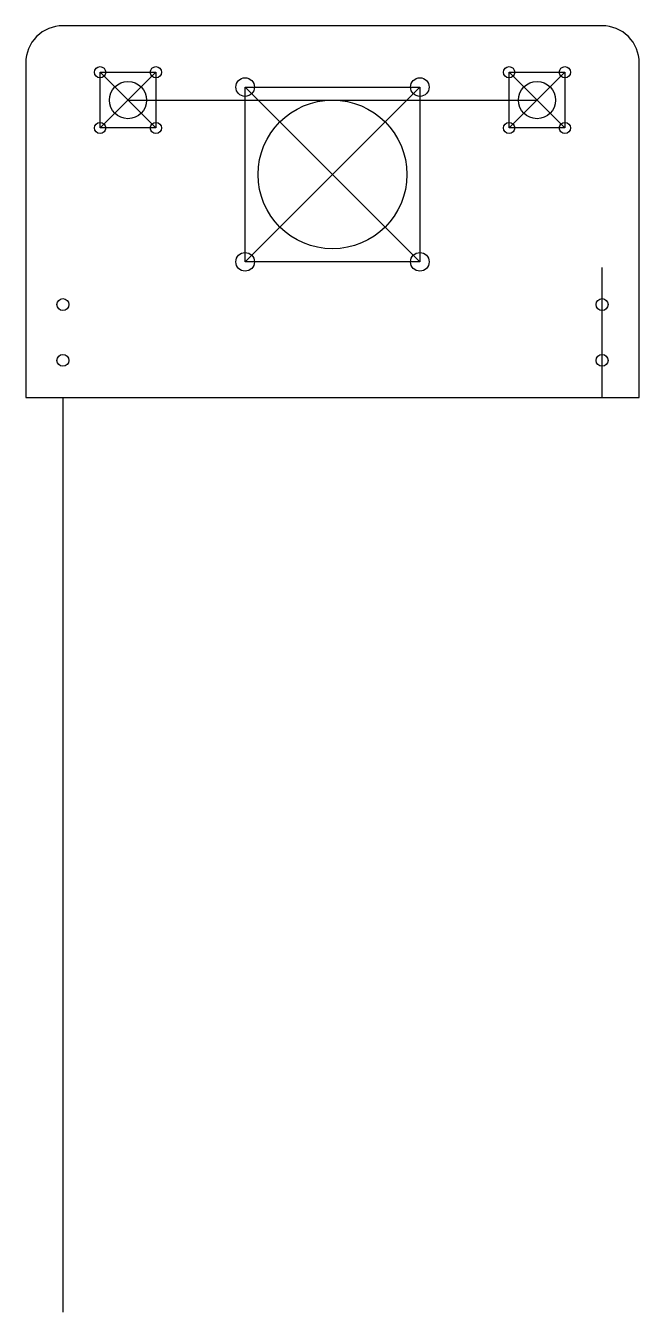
# Model space of a CAD drawing. Header units: millimetres. Extents: x -82 to 82, y -296 to 50.
import ezdxf

# ---------------------------------------------------------------- set-up
doc = ezdxf.new("R2010")
doc.units = ezdxf.units.MM
doc.layers.get('0').update_dxf_attribs({"linetype": 'CONTINUOUS'})

msp = doc.modelspace()

# ---------------------------------------------------------------- linework, layer by layer
for p, q in [((-47.5, 22.5), (-62.5, 37.5)), ((-62.5, 22.5), (-47.5, 37.5)), ((62.5, 22.5), (47.5, 37.5)), ((47.5, 22.5), (62.5, 37.5)), ((23.5, -13.5), (-23.5, 33.5)), ((-23.5, -13.5), (23.5, 33.5)), ((-55, 30), (55, 30)), ((72.5, -50), (72.5, -15)), ((-72.5, -50), (-72.5, -296))]:
    msp.add_line(p, q)
msp.add_lwpolyline([(-72.5, 50, 0.414214), (-82.5, 40), (-82.5, -50), (82.5, -50), (82.5, 40, 0.414214), (72.5, 50)], format="xyb", close=True)
for points in [[(-47.5, 22.5), (-62.5, 22.5), (-62.5, 37.5), (-47.5, 37.5)], [(62.5, 22.5), (47.5, 22.5), (47.5, 37.5), (62.5, 37.5)], [(23.5, -13.5), (-23.5, -13.5), (-23.5, 33.5), (23.5, 33.5)]]:
    msp.add_lwpolyline(points, close=True)
for centre, radius in [((-62.5, 37.5), 1.5), ((-47.5, 37.5), 1.5), ((47.5, 37.5), 1.5), ((62.5, 37.5), 1.5), ((-55, 30), 5), ((-23.5, 33.5), 2.5), ((23.5, 33.5), 2.5), ((55, 30), 5), ((0, 10), 20), ((-62.5, 22.5), 1.5), ((-47.5, 22.5), 1.5), ((47.5, 22.5), 1.5), ((62.5, 22.5), 1.5), ((-23.5, -13.5), 2.5), ((23.5, -13.5), 2.5), ((-72.5, -25), 1.6), ((72.5, -25), 1.6), ((-72.5, -40), 1.6), ((72.5, -40), 1.6)]:
    msp.add_circle(centre, radius)

doc.saveas('drawing.dxf')
